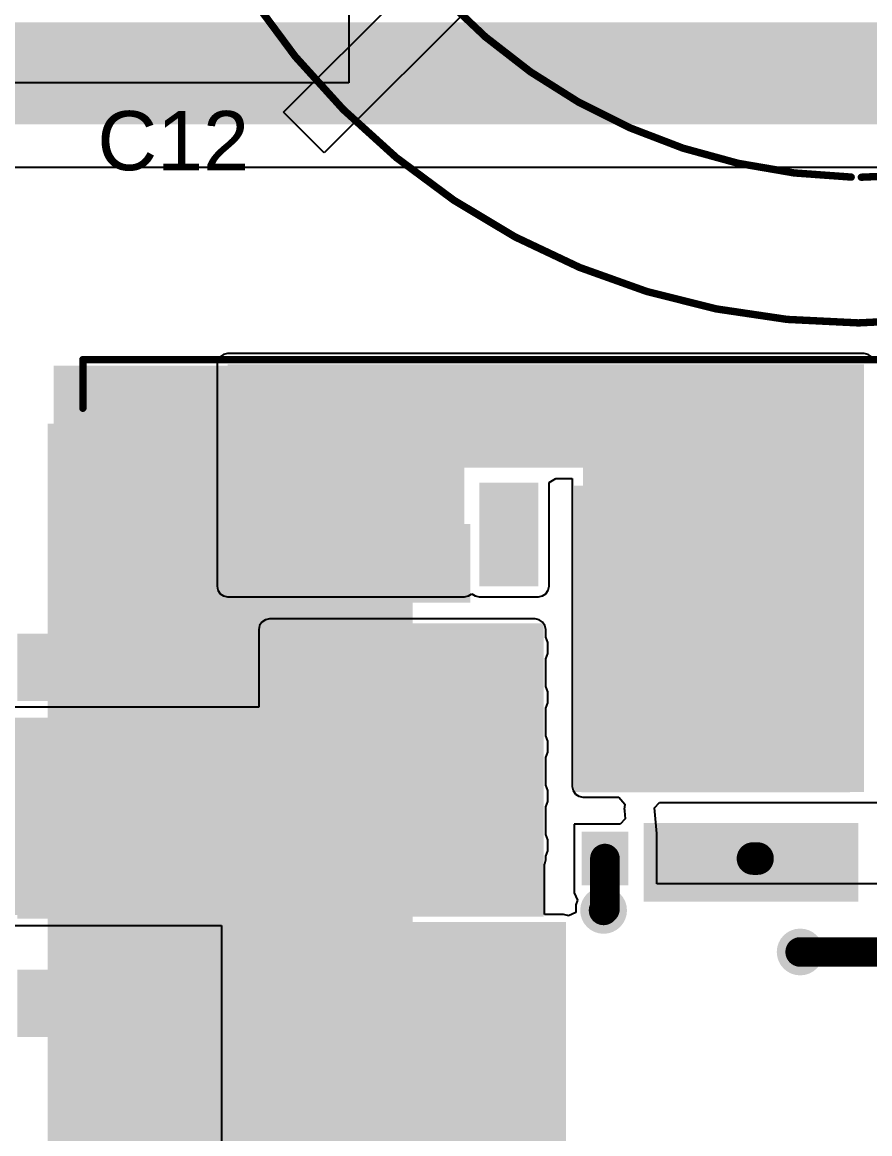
# Model space of a CAD drawing. Header units: millimetres. Extents: x 0 to 214, y 0 to 214.
# Drawn here: x 2.121 to 2.694, y 0.72 to 1.471 of the extents above; entities that cross this region are included whole.
import ezdxf

# ---------------------------------------------------------------- set-up
doc = ezdxf.new("R2010")
doc.units = ezdxf.units.MM
doc.header["$MEASUREMENT"] = 0
for name, color, linetype in [('BottomLayer', 5, 'Continuous'), ('BottomPaste', 16, 'Continuous'), ('BottomSolder', 6, 'Continuous'), ('TopLayer', 1, 'Continuous'), ('TopOverlay', 2, 'Continuous'), ('TopPaste', 8, 'Continuous'), ('TopSolder', 216, 'Continuous'), ('ViaHoleLayer', 16, 'Continuous')]:
    doc.layers.add(name, color=color, linetype=linetype)
doc.styles.add('Arial', font='', dxfattribs={"height": 0.2})
doc.styles.get('Arial').set_extended_font_data('Arial')

# ---------------------------------------------------------------- blocks, each defined once
blk = doc.blocks.new('5931_B_37')
at = {"layer": 'BottomLayer'}
for points in [[(-0.3045, 0.159), (-0.1335, 0.159), (-0.1335, -0.159), (-0.3045, -0.159)], [(0.1335, 0.159), (0.3045, 0.159), (0.3045, -0.159), (0.1335, -0.159)]]:
    blk.add_hatch(color=5, dxfattribs=at).paths.add_polyline_path(points)
at = {"layer": 'BottomPaste'}
for points in [[(-0.3045, 0.159), (-0.1335, 0.159), (-0.1335, -0.159), (-0.3045, -0.159)], [(0.1335, 0.159), (0.3045, 0.159), (0.3045, -0.159), (0.1335, -0.159)]]:
    blk.add_hatch(color=16, dxfattribs=at).paths.add_polyline_path(points)
at = {"layer": 'BottomSolder'}
for points in [[(-0.3085, 0.163), (-0.1295, 0.163), (-0.1295, -0.163), (-0.3085, -0.163)], [(0.1295, 0.163), (0.3085, 0.163), (0.3085, -0.163), (0.1295, -0.163)]]:
    blk.add_hatch(color=6, dxfattribs=at).paths.add_polyline_path(points)
blk = doc.blocks.new('8_VSONP__5_6__B_56')
at = {"layer": 'BottomLayer'}
for points in [[(-0.09213, 0.08868), (-0.09213, 0.06112), (-0.12441, 0.06112), (-0.12441, 0.08868)], [(-0.05961, -0.08977), (0.096, -0.08977), (0.096, 0.08976), (-0.05961, 0.08976)], [(0.09449, 0.06132), (0.09449, 0.08888), (0.12205, 0.08888), (0.12205, 0.06132)], [(-0.09213, 0.03868), (-0.09213, 0.01112), (-0.12441, 0.01112), (-0.12441, 0.03868)], [(0.09449, 0.01132), (0.09449, 0.03888), (0.12205, 0.03888), (0.12205, 0.01132)], [(-0.09213, -0.01132), (-0.09213, -0.03888), (-0.12441, -0.03888), (-0.12441, -0.01132)], [(0.09449, -0.03868), (0.09449, -0.01112), (0.12205, -0.01112), (0.12205, -0.03868)], [(-0.09213, -0.06132), (-0.09213, -0.08888), (-0.12441, -0.08888), (-0.12441, -0.06132)], [(0.09449, -0.08868), (0.09449, -0.06112), (0.12205, -0.06112), (0.12205, -0.08868)]]:
    blk.add_hatch(color=5, dxfattribs=at).paths.add_polyline_path(points)
at = {"layer": 'BottomSolder'}
for points in [[(-0.09013, 0.09068), (-0.09013, 0.05912), (-0.12641, 0.05912), (-0.12641, 0.09068)], [(0.09249, 0.05932), (0.09249, 0.09088), (0.12405, 0.09088), (0.12405, 0.05932)], [(-0.09013, 0.04068), (-0.09013, 0.00912), (-0.12641, 0.00912), (-0.12641, 0.04068)], [(0.09249, 0.00932), (0.09249, 0.04088), (0.12405, 0.04088), (0.12405, 0.00932)], [(-0.09013, -0.00932), (-0.09013, -0.04088), (-0.12641, -0.04088), (-0.12641, -0.00932)], [(0.09249, -0.04068), (0.09249, -0.00912), (0.12405, -0.00912), (0.12405, -0.04068)], [(-0.09013, -0.05932), (-0.09013, -0.09088), (-0.12641, -0.09088), (-0.12641, -0.05932)], [(0.09249, -0.09068), (0.09249, -0.05912), (0.12405, -0.05912), (0.12405, -0.09068)]]:
    blk.add_hatch(color=6, dxfattribs=at).paths.add_polyline_path(points)
h = blk.add_hatch(color=6, dxfattribs=at)
edge = h.paths.add_edge_path()
edge.add_arc((-0.05961, 0.08976), 0.004, 90, 180)
edge.add_line((-0.06361, 0.08976), (-0.06361, -0.08977))
edge.add_arc((-0.05961, -0.08977), 0.004, 180, 270)
edge.add_line((-0.05961, -0.09377), (0.096, -0.09377))
edge.add_arc((0.096, -0.08977), 0.004, 270, 360)
edge.add_line((0.1, -0.08977), (0.1, 0.08976))
edge.add_arc((0.096, 0.08976), 0.004, 0, 90)
edge.add_line((0.096, 0.09376), (-0.05961, 0.09376))
blk = doc.blocks.new('8_VSONP__5_6__B_58')
at = {"layer": 'BottomLayer'}
for points in [[(-0.09213, 0.08868), (-0.09213, 0.06112), (-0.12441, 0.06112), (-0.12441, 0.08868)], [(-0.05961, -0.08977), (0.096, -0.08977), (0.096, 0.08976), (-0.05961, 0.08976)], [(0.09449, 0.06132), (0.09449, 0.08888), (0.12205, 0.08888), (0.12205, 0.06132)], [(-0.09213, 0.03868), (-0.09213, 0.01112), (-0.12441, 0.01112), (-0.12441, 0.03868)], [(0.09449, 0.01132), (0.09449, 0.03888), (0.12205, 0.03888), (0.12205, 0.01132)], [(-0.09213, -0.01132), (-0.09213, -0.03888), (-0.12441, -0.03888), (-0.12441, -0.01132)], [(0.09449, -0.03868), (0.09449, -0.01112), (0.12205, -0.01112), (0.12205, -0.03868)], [(-0.09213, -0.06132), (-0.09213, -0.08888), (-0.12441, -0.08888), (-0.12441, -0.06132)], [(0.09449, -0.08868), (0.09449, -0.06112), (0.12205, -0.06112), (0.12205, -0.08868)]]:
    blk.add_hatch(color=5, dxfattribs=at).paths.add_polyline_path(points)
at = {"layer": 'BottomSolder'}
for points in [[(-0.09013, 0.09068), (-0.09013, 0.05912), (-0.12641, 0.05912), (-0.12641, 0.09068)], [(0.09249, 0.05932), (0.09249, 0.09088), (0.12405, 0.09088), (0.12405, 0.05932)], [(-0.09013, 0.04068), (-0.09013, 0.00912), (-0.12641, 0.00912), (-0.12641, 0.04068)], [(0.09249, 0.00932), (0.09249, 0.04088), (0.12405, 0.04088), (0.12405, 0.00932)], [(-0.09013, -0.00932), (-0.09013, -0.04088), (-0.12641, -0.04088), (-0.12641, -0.00932)], [(0.09249, -0.04068), (0.09249, -0.00912), (0.12405, -0.00912), (0.12405, -0.04068)], [(-0.09013, -0.05932), (-0.09013, -0.09088), (-0.12641, -0.09088), (-0.12641, -0.05932)], [(0.09249, -0.09068), (0.09249, -0.05912), (0.12405, -0.05912), (0.12405, -0.09068)]]:
    blk.add_hatch(color=6, dxfattribs=at).paths.add_polyline_path(points)
h = blk.add_hatch(color=6, dxfattribs=at)
edge = h.paths.add_edge_path()
edge.add_arc((-0.05961, 0.08976), 0.004, 90, 180)
edge.add_line((-0.06361, 0.08976), (-0.06361, -0.08977))
edge.add_arc((-0.05961, -0.08977), 0.004, 180, 270)
edge.add_line((-0.05961, -0.09377), (0.096, -0.09377))
edge.add_arc((0.096, -0.08977), 0.004, 270, 360)
edge.add_line((0.1, -0.08977), (0.1, 0.08976))
edge.add_arc((0.096, 0.08976), 0.004, 0, 90)
edge.add_line((0.096, 0.09376), (-0.05961, 0.09376))
blk = doc.blocks.new('FXL2213_1R0_M_62')
at = {"layer": 'TopLayer'}
blk.add_hatch(color=1, dxfattribs=at).paths.add_polyline_path([(0.24606, 0.38583), (0.47244, 0.38583), (0.47244, -0.38583), (0.24606, -0.38583)])
at = {"layer": 'TopPaste'}
blk.add_hatch(color=8, dxfattribs=at).paths.add_polyline_path([(0.24606, 0.38583), (0.47244, 0.38583), (0.47244, -0.38583), (0.24606, -0.38583)])
at = {"layer": 'TopSolder'}
blk.add_hatch(color=216, dxfattribs=at).paths.add_polyline_path([(0.24206, 0.38983), (0.47644, 0.38983), (0.47644, -0.38983), (0.24206, -0.38983)])
at = {"layer": 'TopOverlay', "const_width": 0.005}
for points in [[(0.45276, -0.40024), (0.45276, -0.43307)], [(0.45276, -0.43307), (-0.45276, -0.43307)]]:
    blk.add_lwpolyline(points, dxfattribs=at)
at = {"layer": 'TopOverlay', "const_width": 0.0025}
for points in [[(0.45151, -0.40024, 1), (0.45401, -0.40024, 1)], [(0.45151, -0.43307, 1), (0.45401, -0.43307, 1)], [(0.45151, -0.43307, 1), (0.45401, -0.43307, 1)]]:
    blk.add_lwpolyline(points, format="xyb", close=True, dxfattribs=at)
blk = doc.blocks.new('N___T___P___B_178')
at = {"layer": 'BottomLayer'}
for points in [[(-0.01501, -0.092), (0.01499, -0.092), (0.01499, 0.229), (-0.01501, 0.229)], [(-0.0095, 0.0125), (-0.0095, -0.0125), (-0.0275, -0.0125), (-0.0275, 0.0125)], [(0.0275, 0.0125), (0.0275, -0.0125), (0.0095, -0.0125), (0.0095, 0.0125)]]:
    blk.add_hatch(color=5, dxfattribs=at).paths.add_polyline_path(points)
at = {"layer": 'BottomPaste'}
for points in [[(-0.0095, 0.0125), (-0.0095, -0.0125), (-0.0275, -0.0125), (-0.0275, 0.0125)], [(0.0275, 0.0125), (0.0275, -0.0125), (0.0095, -0.0125), (0.0095, 0.0125)]]:
    blk.add_hatch(color=16, dxfattribs=at).paths.add_polyline_path(points)
blk = doc.blocks.new('C___0805_B_222')
at = {"layer": 'BottomLayer'}
for points in [[(-0.06, 0.03), (-0.02, 0.03), (-0.02, -0.03), (-0.06, -0.03)], [(0.02, 0.03), (0.06, 0.03), (0.06, -0.03), (0.02, -0.03)]]:
    blk.add_hatch(color=5, dxfattribs=at).paths.add_polyline_path(points)
at = {"layer": 'BottomPaste'}
for points in [[(-0.06, 0.03), (-0.02, 0.03), (-0.02, -0.03), (-0.06, -0.03)], [(0.02, 0.03), (0.06, 0.03), (0.06, -0.03), (0.02, -0.03)]]:
    blk.add_hatch(color=16, dxfattribs=at).paths.add_polyline_path(points)
at = {"layer": 'BottomSolder'}
for points in [[(-0.06276, 0.03276), (-0.01724, 0.03276), (-0.01724, -0.03276), (-0.06276, -0.03276)], [(0.01724, 0.03276), (0.06276, 0.03276), (0.06276, -0.03276), (0.01724, -0.03276)]]:
    blk.add_hatch(color=6, dxfattribs=at).paths.add_polyline_path(points)
blk = doc.blocks.new('C___0805_B_223')
at = {"layer": 'BottomLayer'}
for points in [[(-0.06, 0.03), (-0.02, 0.03), (-0.02, -0.03), (-0.06, -0.03)], [(0.02, 0.03), (0.06, 0.03), (0.06, -0.03), (0.02, -0.03)]]:
    blk.add_hatch(color=5, dxfattribs=at).paths.add_polyline_path(points)
at = {"layer": 'BottomPaste'}
for points in [[(-0.06, 0.03), (-0.02, 0.03), (-0.02, -0.03), (-0.06, -0.03)], [(0.02, 0.03), (0.06, 0.03), (0.06, -0.03), (0.02, -0.03)]]:
    blk.add_hatch(color=16, dxfattribs=at).paths.add_polyline_path(points)
at = {"layer": 'BottomSolder'}
for points in [[(-0.06276, 0.03276), (-0.01724, 0.03276), (-0.01724, -0.03276), (-0.06276, -0.03276)], [(0.01724, 0.03276), (0.06276, 0.03276), (0.06276, -0.03276), (0.01724, -0.03276)]]:
    blk.add_hatch(color=6, dxfattribs=at).paths.add_polyline_path(points)
blk = doc.blocks.new('C___0805_B_230')
at = {"layer": 'BottomLayer'}
for points in [[(-0.06, 0.03), (-0.02, 0.03), (-0.02, -0.03), (-0.06, -0.03)], [(0.02, 0.03), (0.06, 0.03), (0.06, -0.03), (0.02, -0.03)]]:
    blk.add_hatch(color=5, dxfattribs=at).paths.add_polyline_path(points)
at = {"layer": 'BottomPaste'}
for points in [[(-0.06, 0.03), (-0.02, 0.03), (-0.02, -0.03), (-0.06, -0.03)], [(0.02, 0.03), (0.06, 0.03), (0.06, -0.03), (0.02, -0.03)]]:
    blk.add_hatch(color=16, dxfattribs=at).paths.add_polyline_path(points)
at = {"layer": 'BottomSolder'}
for points in [[(-0.06276, 0.03276), (-0.01724, 0.03276), (-0.01724, -0.03276), (-0.06276, -0.03276)], [(0.01724, 0.03276), (0.06276, 0.03276), (0.06276, -0.03276), (0.01724, -0.03276)]]:
    blk.add_hatch(color=6, dxfattribs=at).paths.add_polyline_path(points)
blk = doc.blocks.new('C___0805_B_231')
at = {"layer": 'BottomLayer'}
for points in [[(-0.06, 0.03), (-0.02, 0.03), (-0.02, -0.03), (-0.06, -0.03)], [(0.02, 0.03), (0.06, 0.03), (0.06, -0.03), (0.02, -0.03)]]:
    blk.add_hatch(color=5, dxfattribs=at).paths.add_polyline_path(points)
at = {"layer": 'BottomPaste'}
for points in [[(-0.06, 0.03), (-0.02, 0.03), (-0.02, -0.03), (-0.06, -0.03)], [(0.02, 0.03), (0.06, 0.03), (0.06, -0.03), (0.02, -0.03)]]:
    blk.add_hatch(color=16, dxfattribs=at).paths.add_polyline_path(points)
at = {"layer": 'BottomSolder'}
for points in [[(-0.06276, 0.03276), (-0.01724, 0.03276), (-0.01724, -0.03276), (-0.06276, -0.03276)], [(0.01724, 0.03276), (0.06276, 0.03276), (0.06276, -0.03276), (0.01724, -0.03276)]]:
    blk.add_hatch(color=6, dxfattribs=at).paths.add_polyline_path(points)
blk = doc.blocks.new('KN151M45025_30A_267')
at = {"layer": 'TopOverlay'}
for p, q in [((0.24016, 0.25984), (0.35766, 0.37734)), ((0.35766, 0.37734), (0.38516, 0.34984)), ((0.38516, 0.34984), (0.26766, 0.23234))]:
    blk.add_line(p, q, dxfattribs=at)
for points, const_width in [([(0.48897, 0, 1), (-0.49527, 0, 1)], 0.005), ([(-0.0064, 0.3937, 1), (-0.0039, 0.3937, 1)], 0.0025), ([(0.0005, 0.3936, 1), (0.003, 0.3936, 1)], 0.0025)]:
    blk.add_lwpolyline(points, format="xyb", close=True, dxfattribs=dict(at, const_width=const_width))
at = {"layer": 'TopOverlay', "const_width": 0.005}
blk.add_lwpolyline([(0.00175, 0.3936, -228.200389), (-0.00515, 0.3937)], format="xyb", dxfattribs=at)

msp = doc.modelspace()

# ---------------------------------------------------------------- hatches: boundary and pattern name
at = {"layer": 'BottomLayer'}
for points in [[(3.151, 1.402), (3.151, 1.471), (1.821, 1.471), (1.821, 1.402)], [(2.26, 1.17), (2.69, 1.17), (2.69, 1.24), (2.26, 1.24)], [(2.5, 0.95466), (2.69, 0.95466), (2.69, 1.24), (2.5, 1.24)], [(2.26, 1.09), (2.42, 1.09), (2.42, 1.23), (2.26, 1.23)], [(2.43, 1.09), (2.47, 1.09), (2.47, 1.16), (2.43, 1.16)], [(1.809, 0.868), (2.467, 0.868), (2.467, 1.00111), (1.809, 1.00111)], [(2.19822, 0.7565), (2.26383, 0.7565), (2.26383, 0.86086), (2.19822, 0.86086)], [(2.2875, 0.54), (2.487, 0.54), (2.487, 0.861), (2.2875, 0.861)]]:
    msp.add_hatch(color=5, dxfattribs=at).paths.add_polyline_path(points)
h = msp.add_hatch(color=5, dxfattribs=at)
edge = h.paths.add_edge_path()
edge.add_arc((2.274, 1.214), 0.01181, 0, 360)
h = msp.add_hatch(color=5, dxfattribs=at)
edge = h.paths.add_edge_path()
edge.add_arc((2.30733, 1.214), 0.01181, 0, 360)
h = msp.add_hatch(color=5, dxfattribs=at)
edge = h.paths.add_edge_path()
edge.add_arc((2.34067, 1.214), 0.01181, 0, 360)
h = msp.add_hatch(color=5, dxfattribs=at)
edge = h.paths.add_edge_path()
edge.add_arc((2.374, 1.214), 0.01181, 0, 360)
h = msp.add_hatch(color=5, dxfattribs=at)
edge = h.paths.add_edge_path()
edge.add_arc((2.45, 1.141), 0.01181, 0, 360)
h = msp.add_hatch(color=5, dxfattribs=at)
edge = h.paths.add_edge_path()
edge.add_arc((2.52467, 1.055), 0.01181, 0, 360)
h = msp.add_hatch(color=5, dxfattribs=at)
edge = h.paths.add_edge_path()
edge.add_arc((2.558, 1.055), 0.01181, 0, 360)
h = msp.add_hatch(color=5, dxfattribs=at)
edge = h.paths.add_edge_path()
edge.add_arc((2.59133, 1.055), 0.01181, 0, 360)
h = msp.add_hatch(color=5, dxfattribs=at)
edge = h.paths.add_edge_path()
edge.add_arc((2.62467, 1.055), 0.01181, 0, 360)
h = msp.add_hatch(color=5, dxfattribs=at)
edge = h.paths.add_edge_path()
edge.add_arc((2.658, 1.055), 0.01181, 0, 360)
h = msp.add_hatch(color=5, dxfattribs=at)
edge = h.paths.add_edge_path()
edge.add_arc((2.40754, 1.04829), 0.01181, 0, 360)
h = msp.add_hatch(color=5, dxfattribs=at)
edge = h.paths.add_edge_path()
edge.add_arc((2.45754, 1.04829), 0.01181, 0, 360)
h = msp.add_hatch(color=5, dxfattribs=at)
edge = h.paths.add_edge_path()
edge.add_arc((2.40754, 1.01496), 0.01181, 0, 360)
h = msp.add_hatch(color=5, dxfattribs=at)
edge = h.paths.add_edge_path()
edge.add_arc((2.45754, 1.01496), 0.01181, 0, 360)
h = msp.add_hatch(color=5, dxfattribs=at)
edge = h.paths.add_edge_path()
edge.add_arc((2.52467, 1.005), 0.01181, 0, 360)
h = msp.add_hatch(color=5, dxfattribs=at)
edge = h.paths.add_edge_path()
edge.add_arc((2.558, 1.005), 0.01181, 0, 360)
h = msp.add_hatch(color=5, dxfattribs=at)
edge = h.paths.add_edge_path()
edge.add_arc((2.59133, 1.005), 0.01181, 0, 360)
h = msp.add_hatch(color=5, dxfattribs=at)
edge = h.paths.add_edge_path()
edge.add_arc((2.62467, 1.005), 0.01181, 0, 360)
h = msp.add_hatch(color=5, dxfattribs=at)
edge = h.paths.add_edge_path()
edge.add_arc((2.658, 1.005), 0.01181, 0, 360)
h = msp.add_hatch(color=5, dxfattribs=at)
edge = h.paths.add_edge_path()
edge.add_arc((2.40754, 0.98163), 0.01181, 0, 360)
h = msp.add_hatch(color=5, dxfattribs=at)
edge = h.paths.add_edge_path()
edge.add_arc((2.45754, 0.98163), 0.01181, 0, 360)
h = msp.add_hatch(color=5, dxfattribs=at)
edge = h.paths.add_edge_path()
edge.add_arc((2.40754, 0.9483), 0.01181, 0, 360)
h = msp.add_hatch(color=5, dxfattribs=at)
edge = h.paths.add_edge_path()
edge.add_arc((2.45754, 0.9483), 0.01181, 0, 360)
h = msp.add_hatch(color=5, dxfattribs=at)
edge = h.paths.add_edge_path()
edge.add_arc((2.40754, 0.91496), 0.01181, 0, 360)
h = msp.add_hatch(color=5, dxfattribs=at)
edge = h.paths.add_edge_path()
edge.add_arc((2.45754, 0.91496), 0.01181, 0, 360)
h = msp.add_hatch(color=5, dxfattribs=at)
edge = h.paths.add_edge_path()
edge.add_arc((2.514, 0.871), 0.01181, 0, 360)
h = msp.add_hatch(color=5, dxfattribs=at)
edge = h.paths.add_edge_path()
edge.add_arc((2.64681, 0.84291), 0.01181, 0, 360)
at = {"layer": 'BottomSolder'}
h = msp.add_hatch(color=6, dxfattribs=at)
edge = h.paths.add_edge_path()
edge.add_arc((2.274, 1.214), 0.01581, 0, 360)
h = msp.add_hatch(color=6, dxfattribs=at)
edge = h.paths.add_edge_path()
edge.add_arc((2.30733, 1.214), 0.01581, 0, 360)
h = msp.add_hatch(color=6, dxfattribs=at)
edge = h.paths.add_edge_path()
edge.add_arc((2.34067, 1.214), 0.01581, 0, 360)
h = msp.add_hatch(color=6, dxfattribs=at)
edge = h.paths.add_edge_path()
edge.add_arc((2.374, 1.214), 0.01581, 0, 360)
h = msp.add_hatch(color=6, dxfattribs=at)
edge = h.paths.add_edge_path()
edge.add_arc((2.45, 1.141), 0.01581, 0, 360)
for points in [[(2.69, 0.951), (2.69, 1.158), (2.494, 1.158), (2.494, 0.951)], [(2.4239, 1.07899), (2.4239, 1.13199), (2.2789, 1.13199), (2.2789, 1.07899)], [(2.27761, 1.06486), (2.27761, 0.86673), (2.47361, 0.86673), (2.47361, 1.06486)], [(2.686, 0.877), (2.686, 0.93), (2.541, 0.93), (2.541, 0.877)]]:
    msp.add_hatch(color=6, dxfattribs=at).paths.add_polyline_path(points)
h = msp.add_hatch(color=6, dxfattribs=at)
edge = h.paths.add_edge_path()
edge.add_arc((2.52467, 1.055), 0.01581, 0, 360)
h = msp.add_hatch(color=6, dxfattribs=at)
edge = h.paths.add_edge_path()
edge.add_arc((2.558, 1.055), 0.01581, 0, 360)
h = msp.add_hatch(color=6, dxfattribs=at)
edge = h.paths.add_edge_path()
edge.add_arc((2.59133, 1.055), 0.01581, 0, 360)
h = msp.add_hatch(color=6, dxfattribs=at)
edge = h.paths.add_edge_path()
edge.add_arc((2.62467, 1.055), 0.01581, 0, 360)
h = msp.add_hatch(color=6, dxfattribs=at)
edge = h.paths.add_edge_path()
edge.add_arc((2.658, 1.055), 0.01581, 0, 360)
h = msp.add_hatch(color=6, dxfattribs=at)
edge = h.paths.add_edge_path()
edge.add_arc((2.40754, 1.04829), 0.01581, 0, 360)
h = msp.add_hatch(color=6, dxfattribs=at)
edge = h.paths.add_edge_path()
edge.add_arc((2.45754, 1.04829), 0.01581, 0, 360)
h = msp.add_hatch(color=6, dxfattribs=at)
edge = h.paths.add_edge_path()
edge.add_arc((2.40754, 1.01496), 0.01581, 0, 360)
h = msp.add_hatch(color=6, dxfattribs=at)
edge = h.paths.add_edge_path()
edge.add_arc((2.45754, 1.01496), 0.01581, 0, 360)
h = msp.add_hatch(color=6, dxfattribs=at)
edge = h.paths.add_edge_path()
edge.add_arc((2.52467, 1.005), 0.01581, 0, 360)
h = msp.add_hatch(color=6, dxfattribs=at)
edge = h.paths.add_edge_path()
edge.add_arc((2.558, 1.005), 0.01581, 0, 360)
h = msp.add_hatch(color=6, dxfattribs=at)
edge = h.paths.add_edge_path()
edge.add_arc((2.59133, 1.005), 0.01581, 0, 360)
h = msp.add_hatch(color=6, dxfattribs=at)
edge = h.paths.add_edge_path()
edge.add_arc((2.62467, 1.005), 0.01581, 0, 360)
h = msp.add_hatch(color=6, dxfattribs=at)
edge = h.paths.add_edge_path()
edge.add_arc((2.658, 1.005), 0.01581, 0, 360)
h = msp.add_hatch(color=6, dxfattribs=at)
edge = h.paths.add_edge_path()
edge.add_arc((2.40754, 0.98163), 0.01581, 0, 360)
h = msp.add_hatch(color=6, dxfattribs=at)
edge = h.paths.add_edge_path()
edge.add_arc((2.45754, 0.98163), 0.01581, 0, 360)
h = msp.add_hatch(color=6, dxfattribs=at)
edge = h.paths.add_edge_path()
edge.add_arc((2.40754, 0.9483), 0.01581, 0, 360)
h = msp.add_hatch(color=6, dxfattribs=at)
edge = h.paths.add_edge_path()
edge.add_arc((2.45754, 0.9483), 0.01581, 0, 360)
h = msp.add_hatch(color=6, dxfattribs=at)
edge = h.paths.add_edge_path()
edge.add_arc((2.40754, 0.91496), 0.01581, 0, 360)
h = msp.add_hatch(color=6, dxfattribs=at)
edge = h.paths.add_edge_path()
edge.add_arc((2.45754, 0.91496), 0.01581, 0, 360)
h = msp.add_hatch(color=6, dxfattribs=at)
edge = h.paths.add_edge_path()
edge.add_arc((2.514, 0.871), 0.01581, 0, 360)
h = msp.add_hatch(color=6, dxfattribs=at)
edge = h.paths.add_edge_path()
edge.add_arc((2.64681, 0.84291), 0.01581, 0, 360)
at = {"layer": 'TopLayer'}
msp.add_hatch(color=1, dxfattribs=at).paths.add_polyline_path([(2.14256, 0.389), (2.385, 0.389), (2.385, 1.239), (2.14256, 1.239)])
h = msp.add_hatch(color=1, dxfattribs=at)
edge = h.paths.add_edge_path()
edge.add_arc((2.274, 1.214), 0.01181, 0, 360)
h = msp.add_hatch(color=1, dxfattribs=at)
edge = h.paths.add_edge_path()
edge.add_arc((2.30733, 1.214), 0.01181, 0, 360)
h = msp.add_hatch(color=1, dxfattribs=at)
edge = h.paths.add_edge_path()
edge.add_arc((2.34067, 1.214), 0.01181, 0, 360)
h = msp.add_hatch(color=1, dxfattribs=at)
edge = h.paths.add_edge_path()
edge.add_arc((2.374, 1.214), 0.01181, 0, 360)
h = msp.add_hatch(color=1, dxfattribs=at)
edge = h.paths.add_edge_path()
edge.add_arc((2.45, 1.141), 0.01181, 0, 360)
h = msp.add_hatch(color=1, dxfattribs=at)
edge = h.paths.add_edge_path()
edge.add_arc((2.52467, 1.055), 0.01181, 0, 360)
h = msp.add_hatch(color=1, dxfattribs=at)
edge = h.paths.add_edge_path()
edge.add_arc((2.558, 1.055), 0.01181, 0, 360)
h = msp.add_hatch(color=1, dxfattribs=at)
edge = h.paths.add_edge_path()
edge.add_arc((2.59133, 1.055), 0.01181, 0, 360)
h = msp.add_hatch(color=1, dxfattribs=at)
edge = h.paths.add_edge_path()
edge.add_arc((2.62467, 1.055), 0.01181, 0, 360)
h = msp.add_hatch(color=1, dxfattribs=at)
edge = h.paths.add_edge_path()
edge.add_arc((2.658, 1.055), 0.01181, 0, 360)
h = msp.add_hatch(color=1, dxfattribs=at)
edge = h.paths.add_edge_path()
edge.add_arc((2.40754, 1.04829), 0.01181, 0, 360)
h = msp.add_hatch(color=1, dxfattribs=at)
edge = h.paths.add_edge_path()
edge.add_arc((2.45754, 1.04829), 0.01181, 0, 360)
h = msp.add_hatch(color=1, dxfattribs=at)
edge = h.paths.add_edge_path()
edge.add_arc((2.40754, 1.01496), 0.01181, 0, 360)
h = msp.add_hatch(color=1, dxfattribs=at)
edge = h.paths.add_edge_path()
edge.add_arc((2.45754, 1.01496), 0.01181, 0, 360)
h = msp.add_hatch(color=1, dxfattribs=at)
edge = h.paths.add_edge_path()
edge.add_arc((2.52467, 1.005), 0.01181, 0, 360)
h = msp.add_hatch(color=1, dxfattribs=at)
edge = h.paths.add_edge_path()
edge.add_arc((2.558, 1.005), 0.01181, 0, 360)
h = msp.add_hatch(color=1, dxfattribs=at)
edge = h.paths.add_edge_path()
edge.add_arc((2.59133, 1.005), 0.01181, 0, 360)
h = msp.add_hatch(color=1, dxfattribs=at)
edge = h.paths.add_edge_path()
edge.add_arc((2.62467, 1.005), 0.01181, 0, 360)
h = msp.add_hatch(color=1, dxfattribs=at)
edge = h.paths.add_edge_path()
edge.add_arc((2.658, 1.005), 0.01181, 0, 360)
h = msp.add_hatch(color=1, dxfattribs=at)
edge = h.paths.add_edge_path()
edge.add_arc((2.40754, 0.98163), 0.01181, 0, 360)
h = msp.add_hatch(color=1, dxfattribs=at)
edge = h.paths.add_edge_path()
edge.add_arc((2.45754, 0.98163), 0.01181, 0, 360)
h = msp.add_hatch(color=1, dxfattribs=at)
edge = h.paths.add_edge_path()
edge.add_arc((2.40754, 0.9483), 0.01181, 0, 360)
h = msp.add_hatch(color=1, dxfattribs=at)
edge = h.paths.add_edge_path()
edge.add_arc((2.45754, 0.9483), 0.01181, 0, 360)
h = msp.add_hatch(color=1, dxfattribs=at)
edge = h.paths.add_edge_path()
edge.add_arc((2.40754, 0.91496), 0.01181, 0, 360)
h = msp.add_hatch(color=1, dxfattribs=at)
edge = h.paths.add_edge_path()
edge.add_arc((2.45754, 0.91496), 0.01181, 0, 360)
h = msp.add_hatch(color=1, dxfattribs=at)
edge = h.paths.add_edge_path()
edge.add_arc((2.514, 0.871), 0.01181, 0, 360)
h = msp.add_hatch(color=1, dxfattribs=at)
edge = h.paths.add_edge_path()
edge.add_arc((2.64681, 0.84291), 0.01181, 0, 360)
at = {"layer": 'TopSolder'}
h = msp.add_hatch(color=216, dxfattribs=at)
edge = h.paths.add_edge_path()
edge.add_arc((2.274, 1.214), 0.01581, 0, 360)
h = msp.add_hatch(color=216, dxfattribs=at)
edge = h.paths.add_edge_path()
edge.add_arc((2.30733, 1.214), 0.01581, 0, 360)
h = msp.add_hatch(color=216, dxfattribs=at)
edge = h.paths.add_edge_path()
edge.add_arc((2.34067, 1.214), 0.01581, 0, 360)
h = msp.add_hatch(color=216, dxfattribs=at)
edge = h.paths.add_edge_path()
edge.add_arc((2.374, 1.214), 0.01581, 0, 360)
h = msp.add_hatch(color=216, dxfattribs=at)
edge = h.paths.add_edge_path()
edge.add_arc((2.45, 1.141), 0.01581, 0, 360)
h = msp.add_hatch(color=216, dxfattribs=at)
edge = h.paths.add_edge_path()
edge.add_arc((2.52467, 1.055), 0.01581, 0, 360)
h = msp.add_hatch(color=216, dxfattribs=at)
edge = h.paths.add_edge_path()
edge.add_arc((2.558, 1.055), 0.01581, 0, 360)
h = msp.add_hatch(color=216, dxfattribs=at)
edge = h.paths.add_edge_path()
edge.add_arc((2.59133, 1.055), 0.01581, 0, 360)
h = msp.add_hatch(color=216, dxfattribs=at)
edge = h.paths.add_edge_path()
edge.add_arc((2.62467, 1.055), 0.01581, 0, 360)
h = msp.add_hatch(color=216, dxfattribs=at)
edge = h.paths.add_edge_path()
edge.add_arc((2.658, 1.055), 0.01581, 0, 360)
h = msp.add_hatch(color=216, dxfattribs=at)
edge = h.paths.add_edge_path()
edge.add_arc((2.40754, 1.04829), 0.01581, 0, 360)
h = msp.add_hatch(color=216, dxfattribs=at)
edge = h.paths.add_edge_path()
edge.add_arc((2.45754, 1.04829), 0.01581, 0, 360)
h = msp.add_hatch(color=216, dxfattribs=at)
edge = h.paths.add_edge_path()
edge.add_arc((2.40754, 1.01496), 0.01581, 0, 360)
h = msp.add_hatch(color=216, dxfattribs=at)
edge = h.paths.add_edge_path()
edge.add_arc((2.45754, 1.01496), 0.01581, 0, 360)
h = msp.add_hatch(color=216, dxfattribs=at)
edge = h.paths.add_edge_path()
edge.add_arc((2.52467, 1.005), 0.01581, 0, 360)
h = msp.add_hatch(color=216, dxfattribs=at)
edge = h.paths.add_edge_path()
edge.add_arc((2.558, 1.005), 0.01581, 0, 360)
h = msp.add_hatch(color=216, dxfattribs=at)
edge = h.paths.add_edge_path()
edge.add_arc((2.59133, 1.005), 0.01581, 0, 360)
h = msp.add_hatch(color=216, dxfattribs=at)
edge = h.paths.add_edge_path()
edge.add_arc((2.62467, 1.005), 0.01581, 0, 360)
h = msp.add_hatch(color=216, dxfattribs=at)
edge = h.paths.add_edge_path()
edge.add_arc((2.658, 1.005), 0.01581, 0, 360)
h = msp.add_hatch(color=216, dxfattribs=at)
edge = h.paths.add_edge_path()
edge.add_arc((2.40754, 0.98163), 0.01581, 0, 360)
h = msp.add_hatch(color=216, dxfattribs=at)
edge = h.paths.add_edge_path()
edge.add_arc((2.45754, 0.98163), 0.01581, 0, 360)
h = msp.add_hatch(color=216, dxfattribs=at)
edge = h.paths.add_edge_path()
edge.add_arc((2.40754, 0.9483), 0.01581, 0, 360)
h = msp.add_hatch(color=216, dxfattribs=at)
edge = h.paths.add_edge_path()
edge.add_arc((2.45754, 0.9483), 0.01581, 0, 360)
h = msp.add_hatch(color=216, dxfattribs=at)
edge = h.paths.add_edge_path()
edge.add_arc((2.40754, 0.91496), 0.01581, 0, 360)
h = msp.add_hatch(color=216, dxfattribs=at)
edge = h.paths.add_edge_path()
edge.add_arc((2.45754, 0.91496), 0.01581, 0, 360)
h = msp.add_hatch(color=216, dxfattribs=at)
edge = h.paths.add_edge_path()
edge.add_arc((2.514, 0.871), 0.01581, 0, 360)
h = msp.add_hatch(color=216, dxfattribs=at)
edge = h.paths.add_edge_path()
edge.add_arc((2.64681, 0.84291), 0.01581, 0, 360)
at = {"layer": 'ViaHoleLayer'}
h = msp.add_hatch(color=16, dxfattribs=at)
edge = h.paths.add_edge_path()
edge.add_arc((2.274, 1.214), 0.00591, 0, 360)
h = msp.add_hatch(color=16, dxfattribs=at)
edge = h.paths.add_edge_path()
edge.add_arc((2.30733, 1.214), 0.00591, 0, 360)
h = msp.add_hatch(color=16, dxfattribs=at)
edge = h.paths.add_edge_path()
edge.add_arc((2.34067, 1.214), 0.00591, 0, 360)
h = msp.add_hatch(color=16, dxfattribs=at)
edge = h.paths.add_edge_path()
edge.add_arc((2.374, 1.214), 0.00591, 0, 360)
h = msp.add_hatch(color=16, dxfattribs=at)
edge = h.paths.add_edge_path()
edge.add_arc((2.45, 1.141), 0.00591, 0, 360)
h = msp.add_hatch(color=16, dxfattribs=at)
edge = h.paths.add_edge_path()
edge.add_arc((2.52467, 1.055), 0.00591, 0, 360)
h = msp.add_hatch(color=16, dxfattribs=at)
edge = h.paths.add_edge_path()
edge.add_arc((2.558, 1.055), 0.00591, 0, 360)
h = msp.add_hatch(color=16, dxfattribs=at)
edge = h.paths.add_edge_path()
edge.add_arc((2.59133, 1.055), 0.00591, 0, 360)
h = msp.add_hatch(color=16, dxfattribs=at)
edge = h.paths.add_edge_path()
edge.add_arc((2.62467, 1.055), 0.00591, 0, 360)
h = msp.add_hatch(color=16, dxfattribs=at)
edge = h.paths.add_edge_path()
edge.add_arc((2.658, 1.055), 0.00591, 0, 360)
h = msp.add_hatch(color=16, dxfattribs=at)
edge = h.paths.add_edge_path()
edge.add_arc((2.40754, 1.04829), 0.00591, 0, 360)
h = msp.add_hatch(color=16, dxfattribs=at)
edge = h.paths.add_edge_path()
edge.add_arc((2.45754, 1.04829), 0.00591, 0, 360)
h = msp.add_hatch(color=16, dxfattribs=at)
edge = h.paths.add_edge_path()
edge.add_arc((2.40754, 1.01496), 0.00591, 0, 360)
h = msp.add_hatch(color=16, dxfattribs=at)
edge = h.paths.add_edge_path()
edge.add_arc((2.45754, 1.01496), 0.00591, 0, 360)
h = msp.add_hatch(color=16, dxfattribs=at)
edge = h.paths.add_edge_path()
edge.add_arc((2.52467, 1.005), 0.00591, 0, 360)
h = msp.add_hatch(color=16, dxfattribs=at)
edge = h.paths.add_edge_path()
edge.add_arc((2.558, 1.005), 0.00591, 0, 360)
h = msp.add_hatch(color=16, dxfattribs=at)
edge = h.paths.add_edge_path()
edge.add_arc((2.59133, 1.005), 0.00591, 0, 360)
h = msp.add_hatch(color=16, dxfattribs=at)
edge = h.paths.add_edge_path()
edge.add_arc((2.62467, 1.005), 0.00591, 0, 360)
h = msp.add_hatch(color=16, dxfattribs=at)
edge = h.paths.add_edge_path()
edge.add_arc((2.658, 1.005), 0.00591, 0, 360)
h = msp.add_hatch(color=16, dxfattribs=at)
edge = h.paths.add_edge_path()
edge.add_arc((2.40754, 0.98163), 0.00591, 0, 360)
h = msp.add_hatch(color=16, dxfattribs=at)
edge = h.paths.add_edge_path()
edge.add_arc((2.45754, 0.98163), 0.00591, 0, 360)
h = msp.add_hatch(color=16, dxfattribs=at)
edge = h.paths.add_edge_path()
edge.add_arc((2.40754, 0.9483), 0.00591, 0, 360)
h = msp.add_hatch(color=16, dxfattribs=at)
edge = h.paths.add_edge_path()
edge.add_arc((2.45754, 0.9483), 0.00591, 0, 360)
h = msp.add_hatch(color=16, dxfattribs=at)
edge = h.paths.add_edge_path()
edge.add_arc((2.40754, 0.91496), 0.00591, 0, 360)
h = msp.add_hatch(color=16, dxfattribs=at)
edge = h.paths.add_edge_path()
edge.add_arc((2.45754, 0.91496), 0.00591, 0, 360)
h = msp.add_hatch(color=16, dxfattribs=at)
edge = h.paths.add_edge_path()
edge.add_arc((2.514, 0.871), 0.00591, 0, 360)
h = msp.add_hatch(color=16, dxfattribs=at)
edge = h.paths.add_edge_path()
edge.add_arc((2.64681, 0.84291), 0.00591, 0, 360)

# ---------------------------------------------------------------- linework, layer by layer
at = {"layer": 'BottomLayer'}
for p, q in [((1.269, 1.373), (3.18361, 1.373)), ((2.25727, 1.24659), (2.25495, 1.24505)), ((2.26, 1.24714), (2.25727, 1.24659)), ((2.69, 1.24714), (2.26, 1.24714)), ((2.69273, 1.24659), (2.69, 1.24714)), ((2.69505, 1.24505), (2.69273, 1.24659)), ((2.25341, 1.24273), (2.25286, 1.24)), ((2.25286, 1.24), (2.25286, 1.17)), ((2.25495, 1.24505), (2.25341, 1.24273)), ((2.25286, 1.17), (2.25286, 1.09)), ((2.47714, 1.16), (2.48167, 1.16286)), ((2.47714, 1.09), (2.47714, 1.16)), ((2.48167, 1.16286), (2.49286, 1.16286)), ((2.49286, 1.16286), (2.49286, 0.95466)), ((2.25286, 1.09), (2.25341, 1.08727)), ((2.47659, 1.08727), (2.47714, 1.09)), ((2.25341, 1.08727), (2.25495, 1.08495)), ((2.25495, 1.08495), (2.25727, 1.08341)), ((2.25727, 1.08341), (2.26, 1.08286)), ((2.26, 1.08286), (2.42, 1.08286)), ((2.42, 1.08286), (2.42273, 1.08341)), ((2.42273, 1.08341), (2.425, 1.08492)), ((2.425, 1.08492), (2.42727, 1.08341)), ((2.42727, 1.08341), (2.43, 1.08286)), ((2.43, 1.08286), (2.47, 1.08286)), ((2.47, 1.08286), (2.47273, 1.08341)), ((2.47273, 1.08341), (2.47505, 1.08495)), ((2.47505, 1.08495), (2.47659, 1.08727)), ((2.2855, 1.06731), (2.28319, 1.06577)), ((2.28823, 1.06786), (2.2855, 1.06731)), ((2.46776, 1.06786), (2.28823, 1.06786)), ((2.47049, 1.06731), (2.46776, 1.06786)), ((2.47281, 1.06577), (2.47049, 1.06731)), ((2.28164, 1.06345), (2.2811, 1.06072)), ((2.2811, 1.06072), (2.2811, 1.00824)), ((2.28319, 1.06577), (2.28164, 1.06345)), ((2.47436, 1.06345), (2.47281, 1.06577)), ((2.4749, 1.06072), (2.47436, 1.06345)), ((2.4749, 1.05555), (2.4749, 1.06072)), ((2.47635, 1.05204), (2.4749, 1.05555)), ((2.47635, 1.04455), (2.47635, 1.05204)), ((2.4749, 1.04104), (2.47635, 1.04455)), ((2.4749, 1.02222), (2.4749, 1.04104)), ((2.47635, 1.0187), (2.4749, 1.02222)), ((2.47635, 1.01122), (2.47635, 1.0187)), ((2.2811, 1.00824), (1.809, 1.00824)), ((2.4749, 1.00771), (2.47635, 1.01122)), ((2.4749, 0.98888), (2.4749, 1.00771)), ((2.47635, 0.98537), (2.4749, 0.98888)), ((2.47635, 0.97789), (2.47635, 0.98537)), ((2.4749, 0.97437), (2.47635, 0.97789)), ((2.4749, 0.95555), (2.4749, 0.97437)), ((2.47635, 0.95204), (2.4749, 0.95555)), ((2.49286, 0.95466), (2.49341, 0.95193)), ((2.47635, 0.94455), (2.47635, 0.95204)), ((2.49341, 0.95193), (2.49495, 0.94961)), ((2.49495, 0.94961), (2.49727, 0.94807)), ((2.49727, 0.94807), (2.5, 0.94752)), ((2.5, 0.94752), (2.52416, 0.94752)), ((2.52416, 0.94752), (2.5243, 0.9475)), ((2.5243, 0.9475), (2.52846, 0.94285)), ((2.4749, 0.94104), (2.47635, 0.94455)), ((2.4749, 0.92222), (2.4749, 0.94104)), ((2.52846, 0.94252), (2.52798, 0.93933)), ((2.52798, 0.93933), (2.5281, 0.93886)), ((2.5281, 0.93886), (2.52805, 0.93837)), ((2.52846, 0.94285), (2.52846, 0.94252)), ((2.54835, 0.9403), (2.55172, 0.944)), ((2.55, 0.923), (2.54835, 0.9403)), ((2.55172, 0.944), (2.90493, 0.944)), ((2.52858, 0.93285), (2.52521, 0.92915)), ((2.52805, 0.93837), (2.52858, 0.93285)), ((2.52521, 0.92915), (2.49413, 0.92915)), ((2.49413, 0.92915), (2.49413, 0.88287)), ((2.47635, 0.9187), (2.4749, 0.92222)), ((2.47635, 0.91122), (2.47635, 0.9187)), ((2.55, 0.889), (2.55, 0.923)), ((2.4749, 0.90771), (2.47635, 0.91122)), ((2.47414, 0.90205), (2.47436, 0.90237)), ((2.47414, 0.86814), (2.47414, 0.90205)), ((2.47436, 0.90237), (2.4749, 0.90511)), ((2.4749, 0.90511), (2.4749, 0.90771)), ((2.7, 0.889), (2.55, 0.889)), ((2.49413, 0.88287), (2.49413, 0.88287)), ((2.49413, 0.88287), (2.49648, 0.87787)), ((2.49648, 0.87787), (2.49519, 0.87474)), ((2.49519, 0.87474), (2.49519, 0.86966)), ((2.487, 0.86814), (2.47414, 0.86814)), ((2.48973, 0.86759), (2.487, 0.86814)), ((2.49019, 0.86729), (2.48973, 0.86759)), ((2.49519, 0.86966), (2.49019, 0.86729)), ((1.809, 0.86086), (2.25587, 0.86086)), ((2.25587, 0.86086), (2.25587, 0.54))]:
    msp.add_line(p, q, dxfattribs=at)
for points, const_width in [([(2.6149, 0.90601), (2.618, 0.90601)], 0.022), ([(2.51491, 0.87191), (2.51491, 0.90601)], 0.02), ([(2.514, 0.871), (2.51491, 0.87191)], 0.02), ([(2.64681, 0.84291), (2.70491, 0.84291)], 0.02)]:
    msp.add_lwpolyline(points, dxfattribs=dict(at, const_width=const_width))
for points, const_width in [([(2.60941, 0.90601, 1), (2.6204, 0.90601, 1)], 0.011), ([(2.6125, 0.90601, 1), (2.6235, 0.90601, 1)], 0.011), ([(2.5099, 0.90601, 1), (2.51991, 0.90601, 1)], 0.01), ([(2.509, 0.871, 1), (2.519, 0.871, 1)], 0.01), ([(2.5099, 0.87191, 1), (2.51991, 0.87191, 1)], 0.01), ([(2.5099, 0.87191, 1), (2.51991, 0.87191, 1)], 0.01), ([(2.64181, 0.84291, 1), (2.65181, 0.84291, 1)], 0.01)]:
    msp.add_lwpolyline(points, format="xyb", close=True, dxfattribs=dict(at, const_width=const_width))
at = {"layer": 'TopLayer'}
for p, q in [((2.342, 1.917), (2.342, 1.43)), ((2.342, 1.43), (1.269, 1.43))]:
    msp.add_line(p, q, dxfattribs=at)

# ---------------------------------------------------------------- block references
for name, p, rotation in [('KN151M45025_30A_267', (2.683, 1.76), 180), ('FXL2213_1R0_M_62', (2.615, 0.81), 180), ('8_VSONP__5_6__B_56', (2.58981, 1.01428), 90), ('8_VSONP__5_6__B_58', (2.378, 1.00111), 270), ('C___0805_B_223', (2.15067, 0.99525), 270), ('C___0805_B_222', (2.22822, 0.99525), 270), ('C___0805_B_230', (2.15067, 0.84825), 90), ('C___0805_B_231', (2.22822, 0.84825), 90), ('N___T___P___B_178', (2.278, 0.769), 180)]:
    msp.add_blockref(name, p, dxfattribs=dict(rotation=rotation))
msp.add_blockref('5931_B_37', (2.618, 0.70025))

# ---------------------------------------------------------------- texts
at = {"layer": 'TopOverlay', "style": 'Arial'}
msp.add_text('C12', height=0.04, dxfattribs=at).set_placement((2.17202, 1.37101))

doc.saveas('drawing.dxf')
